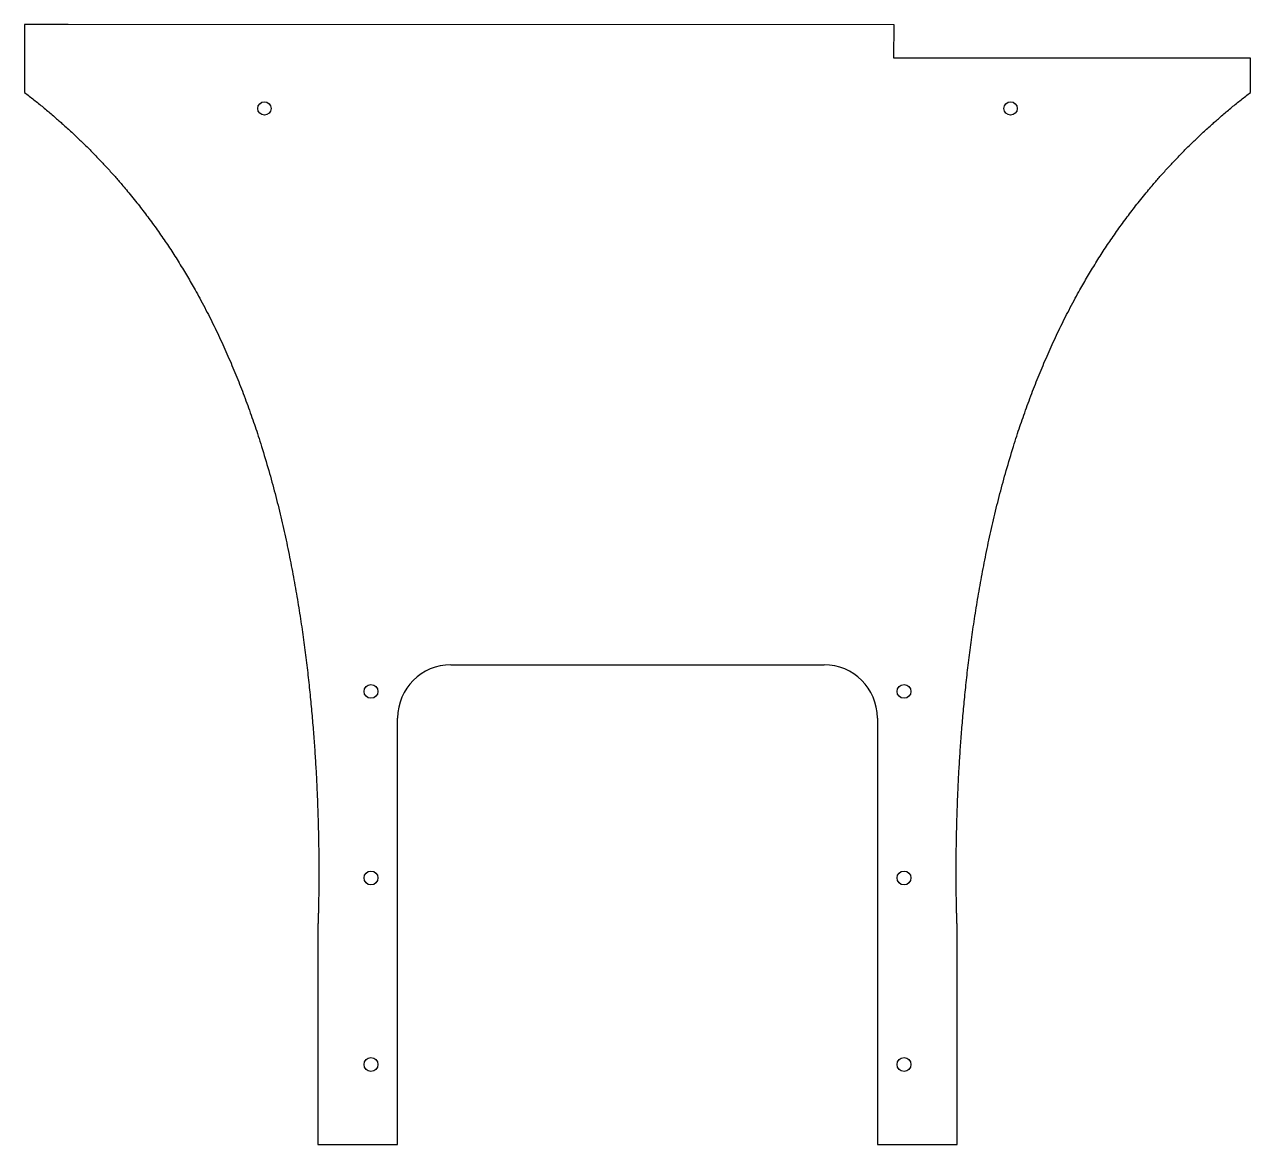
# Model space of a CAD drawing. Header units: inches. Extents: x 14.5 to 37.5, y 4 to 25.
import ezdxf

# ---------------------------------------------------------------- set-up
doc = ezdxf.new("R2010")
doc.units = ezdxf.units.IN
doc.layers.get('0').update_dxf_attribs({"linetype": 'CONTINUOUS'})

msp = doc.modelspace()

# ---------------------------------------------------------------- linework, layer by layer
for p, q in [((15.318, 25.011), (14.5, 25.011)), ((14.5, 25.011), (14.5, 23.737)), ((30.813, 25.003), (15.318, 25.011)), ((30.812, 24.377), (30.813, 25.003)), ((37.5, 24.377), (30.812, 24.377)), ((37.5, 23.737), (37.5, 24.377)), ((22.5, 13), (29.5, 13)), ((21.5, 6.75), (21.5, 12)), ((30.5, 12), (30.5, 4)), ((20, 8), (20, 6)), ((32, 6), (32, 8)), ((21.5, 6), (21.5, 6.75)), ((20, 6), (20, 4)), ((21.5, 4), (21.5, 6)), ((32, 4), (32, 6)), ((20, 4), (21.5, 4)), ((30.5, 4), (32, 4))]:
    msp.add_line(p, q)
for centre, radius in [((19, 23.437), 0.125), ((33, 23.437), 0.125), ((21, 12.5), 0.13), ((31, 12.5), 0.13), ((21, 9), 0.13), ((31, 9), 0.13), ((21, 5.5), 0.13), ((31, 5.5), 0.13)]:
    msp.add_circle(centre, radius)
for centre, start, end in [((22.5, 12), 90, 180), ((29.5, 12), 0, 90)]:
    msp.add_arc(centre, 1, start, end)
for points, knots in [([(14.5, 23.737), (14.955, 23.387), (15.808, 22.652), (16.914, 21.441), (18.058, 19.633), (19.015, 17.183), (19.594, 14.715), (19.895, 12.423), (20.014, 10.49), (20.031, 9.063), (20.014, 8.314), (20.003, 8.064), (20, 8.012), (20, 8.002), (20, 8)], [0, 0, 0, 0, 0, 0, 0.1, 0.2, 0.3, 0.4, 0.5, 0.6, 0.7, 0.8, 0.9, 0.9495349, 0.9495349, 0.9495349, 0.9495349, 0.9495349, 0.9495349]), ([(32, 8), (32, 8.002), (32, 8.012), (31.997, 8.064), (31.986, 8.314), (31.969, 9.063), (31.986, 10.49), (32.105, 12.423), (32.406, 14.715), (32.985, 17.183), (33.942, 19.633), (35.086, 21.441), (36.192, 22.652), (37.045, 23.387), (37.5, 23.737)], [-0.9495346, -0.9495346, -0.9495346, -0.9495346, -0.9495346, -0.9495346, -0.9, -0.8, -0.7, -0.6, -0.5, -0.4, -0.3, -0.2, -0.1, 0, 0, 0, 0, 0, 0])]:
    msp.add_open_spline(points, degree=5, knots=knots)

doc.saveas('drawing.dxf')
